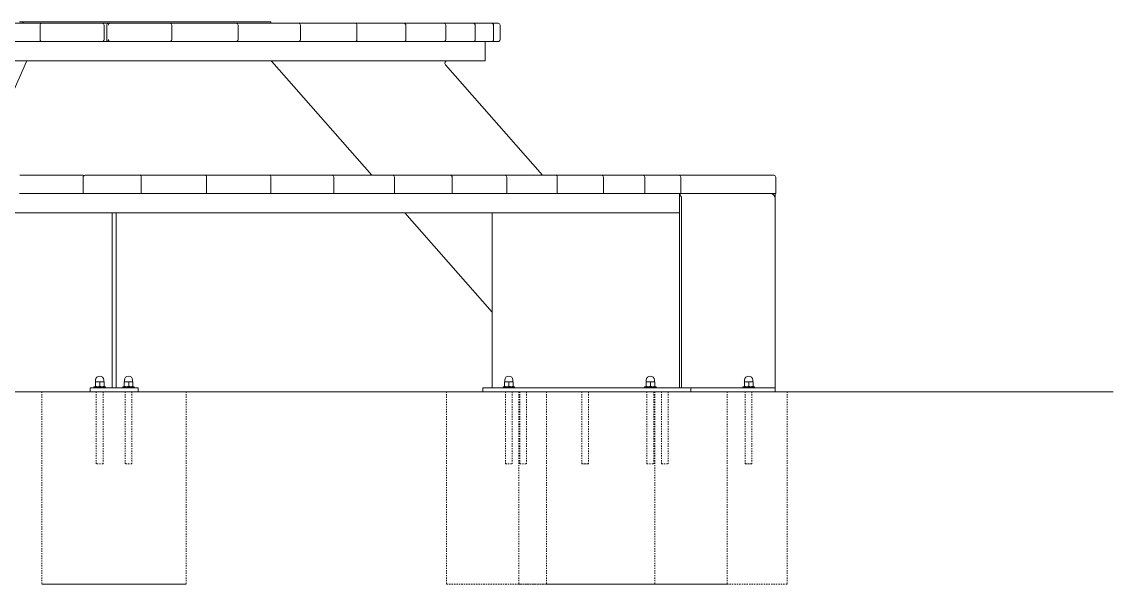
# Model space of a CAD drawing. Header units: inches. Extents: x -4 to 371, y -18 to 250.
# Drawn here: x 58.6 to 148, y 203.8 to 249.8 of the extents above; entities that cross this region are included whole.
import ezdxf

# ---------------------------------------------------------------- set-up
doc = ezdxf.new("R2010")
doc.units = ezdxf.units.IN
doc.linetypes.add('HIDDEN', pattern=[1.905, 1.27, -0.635])
doc.layers.add('ZANO_R', color=7, linetype='Continuous', lineweight=0)
doc.layers.add('ZANO_R_przerywana', color=250, linetype='HIDDEN', lineweight=0)

msp = doc.modelspace()

# ---------------------------------------------------------------- linework, layer by layer
at = {"layer": 'ZANO_R', "color": 7}
for p, q in [((54.85088, 249.66246), (59.57622, 249.66246)), ((58.45943, 249.78057), (58.84747, 249.78057)), ((58.84747, 249.78057), (79.03067, 249.78057)), ((59.57622, 249.66246), (60.28803, 249.66246)), ((60.13056, 249.50498), (60.13056, 248.32392)), ((60.28803, 249.66246), (65.15954, 249.66246)), ((65.15954, 249.66246), (65.2142, 249.66246)), ((65.2142, 249.66246), (65.74738, 249.66246)), ((65.37168, 248.32392), (65.37168, 249.50498)), ((65.5899, 249.50498), (65.5899, 248.32392)), ((65.74738, 249.66246), (65.88206, 249.66246)), ((65.88206, 249.66246), (70.75171, 249.66246)), ((70.75171, 249.66246), (71.46297, 249.66246)), ((70.90918, 248.32392), (70.90918, 249.50498)), ((71.46297, 249.66246), (76.18281, 249.66246)), ((76.18281, 249.66246), (76.86121, 249.66246)), ((76.34028, 248.32392), (76.34028, 249.50498)), ((76.86121, 249.66246), (81.28782, 249.66246)), ((81.28782, 249.66246), (81.91275, 249.66246)), ((81.44529, 248.32392), (81.44529, 249.50498)), ((81.91275, 249.66246), (85.91163, 249.66246)), ((85.91163, 249.66246), (86.46409, 249.66246)), ((86.0691, 248.32392), (86.0691, 249.50498)), ((86.46409, 249.66246), (89.91374, 249.66246)), ((89.91374, 249.66246), (90.37696, 249.66246)), ((90.07122, 248.32392), (90.07122, 249.50498)), ((90.37696, 249.66246), (93.17256, 249.66246)), ((93.17256, 249.66246), (93.53245, 249.66246)), ((93.33003, 248.32392), (93.33003, 249.50498)), ((93.53245, 249.66246), (95.58906, 249.66246)), ((95.58906, 249.66246), (95.8347, 249.66246)), ((95.74654, 248.32392), (95.74654, 249.50498)), ((95.8347, 249.66246), (97.08983, 249.66246)), ((97.08983, 249.66246), (97.21374, 249.66246)), ((97.21374, 249.66246), (97.62926, 249.66246)), ((97.2473, 248.32392), (97.2473, 249.50498)), ((97.78673, 248.32392), (97.78673, 249.50498)), ((59.57622, 248.16644), (54.85088, 248.16644)), ((59.76665, 248.16644), (59.57622, 248.16644)), ((60.28803, 248.16644), (59.76665, 248.16644)), ((65.15954, 248.16644), (60.28803, 248.16644)), ((65.16275, 248.16644), (65.15954, 248.16644)), ((65.87415, 248.16644), (65.16275, 248.16644)), ((65.88206, 248.16644), (65.87415, 248.16644)), ((70.75171, 248.16644), (65.88206, 248.16644)), ((71.26792, 248.16644), (70.75171, 248.16644)), ((71.46297, 248.16644), (71.26792, 248.16644)), ((76.18281, 248.16644), (71.46297, 248.16644)), ((76.48494, 248.16644), (76.18281, 248.16644)), ((76.86121, 248.16644), (76.48494, 248.16644)), ((81.28782, 248.16644), (76.86121, 248.16644)), ((81.36669, 248.16644), (81.28782, 248.16644)), ((81.91275, 248.16644), (81.36669, 248.16644)), ((85.91163, 248.16644), (81.91275, 248.16644)), ((86.46409, 248.16644), (85.91163, 248.16644)), ((89.91374, 248.16644), (86.46409, 248.16644)), ((90.37696, 248.16644), (89.91374, 248.16644)), ((93.17256, 248.16644), (90.37696, 248.16644)), ((93.53245, 248.16644), (93.17256, 248.16644)), ((95.58906, 248.16644), (93.53245, 248.16644)), ((95.8347, 248.16644), (95.58906, 248.16644)), ((97.08983, 248.16644), (95.8347, 248.16644)), ((96.55209, 246.59169), (96.55209, 248.16644)), ((97.21374, 248.16644), (97.08983, 248.16644)), ((97.62926, 248.16644), (97.21374, 248.16644)), ((96.55209, 246.59169), (49.87955, 246.59169)), ((54.91452, 237.22189), (59.01489, 246.53596)), ((87.28729, 237.22189), (79.10632, 246.53596)), ((93.31448, 246.26494), (101.25739, 237.22189)), ((58.46754, 237.22189), (62.89666, 237.22189)), ((62.89666, 237.22189), (63.66552, 237.22189)), ((63.65757, 237.06441), (63.65757, 235.72587)), ((63.81505, 237.22189), (68.26098, 237.22189)), ((68.26098, 237.22189), (69.18437, 237.22189)), ((68.41846, 235.72587), (68.41846, 237.06441)), ((69.18437, 237.22189), (73.60316, 237.22189)), ((73.60316, 237.22189), (74.52256, 237.22189)), ((73.76064, 235.72587), (73.76064, 237.06441)), ((74.52256, 237.22189), (78.8705, 237.22189)), ((78.8705, 237.22189), (79.77675, 237.22189)), ((79.02798, 235.72587), (79.02798, 237.06441)), ((79.77675, 237.22189), (84.01086, 237.22189)), ((84.01086, 237.22189), (84.89475, 237.22189)), ((84.16833, 235.72587), (84.16833, 237.06441)), ((84.89475, 237.22189), (88.97315, 237.22189)), ((88.97315, 237.22189), (89.82554, 237.22189)), ((89.13062, 235.72587), (89.13062, 237.06441)), ((89.82554, 237.22189), (93.7079, 237.22189)), ((93.7079, 237.22189), (94.51979, 237.22189)), ((93.86537, 235.72587), (93.86537, 237.06441)), ((94.51979, 237.22189), (98.16771, 237.22189)), ((98.16771, 237.22189), (98.93037, 237.22189)), ((98.32519, 235.72587), (98.32519, 237.06441)), ((98.93037, 237.22189), (102.30779, 237.22189)), ((102.30779, 237.22189), (103.01285, 237.22189)), ((102.46526, 235.72587), (102.46526, 237.06441)), ((103.01285, 237.22189), (106.08636, 237.22189)), ((106.08636, 237.22189), (106.72598, 237.22189)), ((106.24384, 235.72587), (106.24384, 237.06441)), ((106.72598, 237.22189), (109.4652, 237.22189)), ((109.4652, 237.22189), (110.03212, 237.22189)), ((109.62267, 235.72587), (109.62267, 237.06441)), ((110.03212, 237.22189), (112.40994, 237.22189)), ((112.40994, 237.22189), (120.18542, 237.22189)), ((112.56742, 235.72587), (112.56742, 237.06441)), ((120.3429, 237.06441), (120.34278, 237.06441)), ((120.3429, 235.72587), (120.3429, 237.06441)), ((58.45374, 235.72587), (62.88286, 235.72587)), ((62.98862, 235.72587), (62.88286, 235.72587)), ((63.6883, 235.72587), (62.98862, 235.72587)), ((63.81689, 235.72587), (63.6883, 235.72587)), ((63.81689, 235.72587), (68.26283, 235.72587)), ((68.36477, 235.72587), (68.26283, 235.72587)), ((69.06727, 235.72587), (68.36477, 235.72587)), ((69.20185, 235.72587), (69.06727, 235.72587)), ((69.20185, 235.72587), (73.62064, 235.72587)), ((73.71794, 235.72587), (73.62064, 235.72587)), ((74.41634, 235.72587), (73.71794, 235.72587)), ((74.55549, 235.72587), (74.41634, 235.72587)), ((74.55549, 235.72587), (78.90343, 235.72587)), ((78.99531, 235.72587), (78.90343, 235.72587)), ((79.68261, 235.72587), (78.99531, 235.72587)), ((79.82481, 235.72587), (79.68261, 235.72587)), ((79.82481, 235.72587), (84.05892, 235.72587)), ((84.14458, 235.72587), (84.05892, 235.72587)), ((84.81378, 235.72587), (84.14458, 235.72587)), ((84.95747, 235.72587), (84.81378, 235.72587)), ((84.95747, 235.72587), (89.03587, 235.72587)), ((89.11455, 235.72587), (89.03587, 235.72587)), ((89.75874, 235.72587), (89.11455, 235.72587)), ((89.90229, 235.72587), (89.75874, 235.72587)), ((89.90229, 235.72587), (93.78465, 235.72587)), ((93.85562, 235.72587), (93.78465, 235.72587)), ((94.46803, 235.72587), (93.85562, 235.72587)), ((94.60982, 235.72587), (94.46803, 235.72587)), ((94.60982, 235.72587), (98.25774, 235.72587)), ((98.32026, 235.72587), (98.25774, 235.72587)), ((98.89438, 235.72587), (98.32519, 235.72587)), ((99.03279, 235.72587), (98.89438, 235.72587)), ((99.03279, 235.72587), (102.4102, 235.72587)), ((102.46357, 235.72587), (102.4102, 235.72587)), ((102.99321, 235.72587), (102.46526, 235.72587)), ((103.12664, 235.72587), (102.99321, 235.72587)), ((103.12664, 235.72587), (106.20016, 235.72587)), ((106.2437, 235.72587), (106.20016, 235.72587)), ((106.72306, 235.72587), (106.24384, 235.72587)), ((106.85002, 235.72587), (106.72306, 235.72587)), ((106.85002, 235.72587), (109.58924, 235.72587)), ((109.62267, 235.72587), (109.58924, 235.72587)), ((110.04611, 235.72587), (109.62267, 235.72587)), ((110.16518, 235.72587), (110.04611, 235.72587)), ((110.16518, 235.72587), (112.54301, 235.72587)), ((112.46752, 235.72587), (112.46752, 234.15112)), ((112.46792, 235.33218), (112.46752, 235.35131)), ((112.46792, 219.82084), (112.46792, 235.33218)), ((112.56742, 235.72587), (112.54301, 235.72587)), ((112.56742, 235.72587), (119.89372, 235.72587)), ((112.62578, 219.82084), (112.62578, 235.33218)), ((119.89372, 235.72587), (120.18474, 235.72587)), ((120.12994, 235.72587), (120.12994, 235.64713)), ((120.3429, 235.72587), (120.18474, 235.72587)), ((120.28741, 235.72587), (120.28741, 235.33218)), ((120.28741, 235.33218), (120.28741, 219.82084)), ((120.28788, 234.15112), (120.28788, 235.72587)), ((112.46752, 234.15112), (38.37456, 234.15112)), ((66.03708, 234.15112), (66.03708, 219.82084)), ((66.35204, 234.15112), (66.35204, 219.82084)), ((97.1378, 226.00704), (89.98448, 234.15112)), ((97.1378, 234.15112), (97.1378, 219.82084)), ((120.28788, 234.15112), (120.28741, 234.15112)), ((64.22611, 219.50589), (64.22611, 219.82084)), ((64.22611, 219.82084), (64.6198, 219.82084)), ((64.54107, 219.91926), (64.54107, 219.82084)), ((65.48592, 219.91926), (64.54107, 219.91926)), ((64.6198, 219.82084), (67.76931, 219.82084)), ((64.65917, 220.31295), (64.65904, 220.31288)), ((64.6593, 220.31295), (64.65904, 220.31179)), ((64.65904, 219.91934), (64.65917, 219.91926)), ((64.6593, 220.31295), (64.84476, 220.31295)), ((64.66488, 220.28131), (64.66488, 219.95091)), ((64.67886, 220.45074), (64.67886, 220.32279)), ((64.84476, 220.31295), (65.19894, 220.31295)), ((65.02464, 220.28131), (65.02464, 219.95091)), ((65.36768, 220.31295), (65.19894, 220.31295)), ((65.34813, 220.32279), (65.34813, 220.45074)), ((65.36794, 220.31288), (65.36781, 220.31295)), ((65.36781, 219.91926), (65.36794, 219.91934)), ((65.37325, 220.28131), (65.37325, 219.95091)), ((65.48592, 219.82084), (65.48592, 219.91926)), ((66.35204, 219.82084), (66.03708, 219.82084)), ((66.9032, 219.91926), (66.9032, 219.82084)), ((67.84805, 219.91926), (66.9032, 219.91926)), ((67.02131, 220.31295), (67.02117, 220.31288)), ((67.02117, 219.91934), (67.02131, 219.91926)), ((67.02144, 220.31295), (67.02118, 220.31179)), ((67.02144, 220.31295), (67.20689, 220.31295)), ((67.02701, 220.28131), (67.02701, 219.95091)), ((67.04099, 220.45074), (67.04099, 220.32279)), ((67.20689, 220.31295), (67.56108, 220.31295)), ((67.38677, 220.28131), (67.38677, 219.95091)), ((67.72981, 220.31295), (67.56108, 220.31295)), ((67.71026, 220.32279), (67.71026, 220.45074)), ((67.73008, 220.31288), (67.72995, 220.31295)), ((67.72995, 219.91926), (67.73008, 219.91934)), ((67.73539, 220.28131), (67.73539, 219.95091)), ((67.76931, 219.82084), (68.163, 219.82084)), ((67.84805, 219.82084), (67.84805, 219.91926)), ((68.163, 219.82084), (68.163, 219.50589)), ((96.37443, 219.82084), (96.37443, 219.50589)), ((96.37443, 219.82084), (96.57079, 219.82084)), ((96.57079, 219.82084), (111.21958, 219.82084)), ((98.02602, 219.91926), (98.02602, 219.82084)), ((98.97087, 219.91926), (98.02602, 219.91926)), ((98.14413, 220.31295), (98.144, 220.31288)), ((98.14426, 220.31295), (98.144, 220.31179)), ((98.144, 219.91934), (98.14413, 219.91926)), ((98.14426, 220.31295), (98.32971, 220.31295)), ((98.14983, 220.28131), (98.14983, 219.95091)), ((98.16381, 220.45074), (98.16381, 220.32279)), ((98.32971, 220.31295), (98.6839, 220.31295)), ((98.50959, 220.28131), (98.50959, 219.95091)), ((98.85264, 220.31295), (98.6839, 220.31295)), ((98.83308, 220.32279), (98.83308, 220.45074)), ((98.8529, 220.31288), (98.85277, 220.31295)), ((98.85277, 219.91926), (98.8529, 219.91934)), ((98.85821, 220.28131), (98.85821, 219.95091)), ((98.97087, 219.82084), (98.97087, 219.91926)), ((109.60878, 219.91926), (109.60878, 219.82084)), ((110.55363, 219.91926), (109.60878, 219.91926)), ((109.72689, 220.31295), (109.72676, 220.31288)), ((109.72702, 220.31295), (109.72676, 220.31179)), ((109.72676, 219.91934), (109.72689, 219.91926)), ((109.72702, 220.31295), (109.91247, 220.31295)), ((109.73259, 220.28131), (109.73259, 219.95091)), ((109.74657, 220.45074), (109.74657, 220.32279)), ((109.91247, 220.31295), (110.26666, 220.31295)), ((110.09235, 220.28131), (110.09235, 219.95091)), ((110.4354, 220.31295), (110.26666, 220.31295)), ((110.41584, 220.32279), (110.41584, 220.45074)), ((110.43566, 220.31288), (110.43553, 220.31295)), ((110.43553, 219.91926), (110.43566, 219.91934)), ((110.44097, 220.28131), (110.44097, 219.95091)), ((110.55363, 219.82084), (110.55363, 219.91926)), ((111.21958, 219.82084), (111.75757, 219.82084)), ((111.75757, 219.82084), (113.33613, 219.82084)), ((112.46792, 219.82084), (112.62578, 219.82084)), ((113.33613, 219.82084), (113.38915, 219.82084)), ((113.38915, 219.50589), (113.38915, 219.82084)), ((119.89372, 219.82084), (113.38915, 219.82084)), ((117.6497, 219.91926), (117.6497, 219.82084)), ((118.59455, 219.91926), (117.6497, 219.91926)), ((117.7678, 220.31295), (117.76767, 220.31288)), ((117.76767, 219.91934), (117.7678, 219.91926)), ((117.76794, 220.31295), (117.76768, 220.31179)), ((117.76794, 220.31295), (117.95339, 220.31295)), ((117.77351, 220.28131), (117.77351, 219.95091)), ((117.78749, 220.45074), (117.78749, 220.32279)), ((117.95339, 220.31295), (118.30758, 220.31295)), ((118.13327, 220.28131), (118.13327, 219.95091)), ((118.47631, 220.31295), (118.30758, 220.31295)), ((118.45676, 220.32279), (118.45676, 220.45074)), ((118.47658, 220.31288), (118.47644, 220.31295)), ((118.47644, 219.91926), (118.47658, 219.91934)), ((118.48189, 220.28131), (118.48189, 219.95091)), ((118.59455, 219.82084), (118.59455, 219.91926)), ((119.89372, 219.82084), (120.28741, 219.82084)), ((120.28741, 219.82084), (120.28741, 219.50589)), ((60.28923, 219.50589), (72.09989, 219.50589)), ((72.09989, 219.50589), (60.28923, 219.50589)), ((65.28907, 219.50589), (64.73791, 219.50589)), ((65.28907, 219.50589), (64.73791, 219.50589)), ((67.65121, 219.50589), (67.10004, 219.50589)), ((67.65121, 219.50589), (67.10004, 219.50589)), ((93.40525, 219.50589), (110.43872, 219.50589)), ((99.32486, 219.50589), (93.40525, 219.50589)), ((98.22366, 219.50589), (98.77323, 219.50589)), ((116.35833, 219.50589), (99.32486, 219.50589)), ((99.40759, 219.50589), (99.95715, 219.50589)), ((101.58719, 219.50589), (116.35833, 219.50589)), ((121.27164, 219.50589), (101.58719, 219.50589)), ((105.01228, 219.50589), (104.46112, 219.50589)), ((105.01228, 219.50589), (104.46112, 219.50589)), ((109.80642, 219.50589), (110.35599, 219.50589)), ((110.43872, 219.50589), (116.35833, 219.50589)), ((110.99035, 219.50589), (111.53991, 219.50589)), ((116.35833, 219.50589), (121.27164, 219.50589)), ((118.39771, 219.50589), (117.84654, 219.50589)), ((118.39771, 219.50589), (117.84654, 219.50589))]:
    msp.add_line(p, q, dxfattribs=at)
at = {"layer": 'ZANO_R'}
msp.add_line((0.56974, 219.50589), (147.95859, 219.50589), dxfattribs=at)
at = {"layer": 'ZANO_R', "color": 7, "flags": 128}
for points in [[(64.66488, 220.28131), (64.66074, 220.31071), (64.6593, 220.31295)], [(64.6593, 219.91926), (64.66074, 219.92151), (64.66488, 219.95091)], [(64.66488, 220.28131), (64.753, 220.30427), (64.84476, 220.31295)], [(65.02464, 219.95091), (64.93651, 219.92795), (64.84476, 219.91926)], [(65.02464, 220.28131), (65.11004, 220.30427), (65.19894, 220.31295)], [(65.37325, 219.95091), (65.28785, 219.92795), (65.19894, 219.91926)], [(65.37325, 220.28131), (65.36912, 220.31071), (65.36768, 220.31295)], [(65.36794, 219.91968), (65.36912, 219.92151), (65.37325, 219.95091)], [(67.02701, 220.28131), (67.02287, 220.31071), (67.02144, 220.31295)], [(67.02144, 219.91926), (67.02287, 219.92151), (67.02701, 219.95091)], [(67.02701, 220.28131), (67.11514, 220.30427), (67.20689, 220.31295)], [(67.38677, 219.95091), (67.29864, 219.92795), (67.20689, 219.91926)], [(67.38677, 220.28131), (67.47217, 220.30427), (67.56108, 220.31295)], [(67.73539, 219.95091), (67.64999, 219.92795), (67.56108, 219.91926)], [(67.73539, 220.28131), (67.73125, 220.31071), (67.72981, 220.31295)], [(67.73008, 219.91968), (67.73125, 219.92151), (67.73539, 219.95091)], [(98.14983, 220.28131), (98.14569, 220.31071), (98.14426, 220.31295)], [(98.14426, 219.91926), (98.14569, 219.92151), (98.14983, 219.95091)], [(98.14983, 220.28131), (98.23796, 220.30427), (98.32971, 220.31295)], [(98.50959, 219.95091), (98.42146, 219.92795), (98.32971, 219.91926)], [(98.50959, 220.28131), (98.59499, 220.30427), (98.6839, 220.31295)], [(98.85821, 219.95091), (98.77281, 219.92795), (98.6839, 219.91926)], [(98.85821, 220.28131), (98.85407, 220.31071), (98.85264, 220.31295)], [(98.8529, 219.91968), (98.85407, 219.92151), (98.85821, 219.95091)], [(109.73259, 220.28131), (109.72845, 220.31071), (109.72702, 220.31295)], [(109.72702, 219.91926), (109.72845, 219.92151), (109.73259, 219.95091)], [(109.73259, 220.28131), (109.82072, 220.30427), (109.91247, 220.31295)], [(110.09235, 219.95091), (110.00422, 219.92795), (109.91247, 219.91926)], [(110.09235, 220.28131), (110.17775, 220.30427), (110.26666, 220.31295)], [(110.44097, 219.95091), (110.35557, 219.92795), (110.26666, 219.91926)], [(110.44097, 220.28131), (110.43683, 220.31071), (110.4354, 220.31295)], [(110.43566, 219.91968), (110.43683, 219.92151), (110.44097, 219.95091)], [(117.77351, 220.28131), (117.76937, 220.31071), (117.76794, 220.31295)], [(117.76794, 219.91926), (117.76937, 219.92151), (117.77351, 219.95091)], [(117.77351, 220.28131), (117.86164, 220.30427), (117.95339, 220.31295)], [(118.13327, 219.95091), (118.04514, 219.92795), (117.95339, 219.91926)], [(118.13327, 220.28131), (118.21867, 220.30427), (118.30758, 220.31295)], [(118.48189, 219.95091), (118.39649, 219.92795), (118.30758, 219.91926)], [(118.48189, 220.28131), (118.47775, 220.31071), (118.47631, 220.31295)], [(118.47658, 219.91968), (118.47775, 219.92151), (118.48189, 219.95091)]]:
    msp.add_lwpolyline(points, dxfattribs=at)
at = {"layer": 'ZANO_R', "color": 7}
for centre, radius, start, end in [((58.85155, 249.60333), 0.17728, 91.3185878, 160.5168421), ((60.28803, 249.50498), 0.15748, 90, 180), ((65.2142, 249.50498), 0.15748, 0.0004499, 89.9991232), ((65.74738, 249.50499), 0.15747, 90.0007099, 180.0009977), ((65.88206, 249.50498), 0.15748, 90.0015593, 180.0001483), ((70.75171, 249.50498), 0.15748, 0, 90), ((76.18281, 249.50498), 0.15748, 0, 90), ((75.63239, 249.67251), 3.4, 359.8306714, 1.821271), ((81.28782, 249.50498), 0.15748, 0, 90), ((85.91163, 249.50498), 0.15748, 0, 90), ((89.91374, 249.50498), 0.15748, 0, 90), ((93.17256, 249.50498), 0.15748, 0, 90), ((95.58906, 249.50498), 0.15748, 0, 90), ((97.08983, 249.50498), 0.15748, 0, 90), ((97.62926, 249.50498), 0.15748, 0, 90), ((60.28803, 248.32392), 0.15748, 180, 270), ((65.2142, 248.32392), 0.15748, 270.0008768, 359.9995501), ((65.74738, 248.32391), 0.15747, 179.9990023, 269.9992901), ((65.88206, 248.32392), 0.15748, 179.9998517, 269.9984407), ((70.75171, 248.32392), 0.15748, 270, 0), ((76.18281, 248.32392), 0.15748, 270, 0), ((81.28782, 248.32392), 0.15748, 270, 0), ((85.91163, 248.32392), 0.15748, 270, 0), ((89.91374, 248.32392), 0.15748, 270, 0), ((93.17256, 248.32392), 0.15748, 270, 0), ((95.58906, 248.32392), 0.15748, 270, 0), ((97.08983, 248.32392), 0.15748, 270, 0), ((97.62926, 248.32392), 0.15748, 270, 0), ((58.76036, 246.64533), 0.27703, 336.7460289, 348.8343495), ((79.25421, 246.66586), 0.19684, 202.1365211, 221.2943001), ((93.46237, 246.39484), 0.19684, 90, 221.2943002), ((63.81509, 237.06445), 0.15744, 90.014903, 180.0144263), ((63.66552, 237.06441), 0.15748, 61.6481585, 90), ((68.26098, 237.06441), 0.15748, 0, 90), ((73.60316, 237.06441), 0.15748, 0, 90), ((78.8705, 237.06441), 0.15748, 0, 90), ((84.01086, 237.06441), 0.15748, 0, 90), ((88.97315, 237.06441), 0.15748, 0, 90), ((93.7079, 237.06441), 0.15748, 0, 90), ((98.16771, 237.06441), 0.15748, 0, 90), ((102.30779, 237.06441), 0.15748, 0, 90), ((106.08636, 237.06441), 0.15748, 0, 90), ((109.4652, 237.06441), 0.15748, 0, 90), ((112.40994, 237.06441), 0.15748, 0, 90), ((120.18542, 237.06441), 0.15748, 0, 90), ((112.21934, 235.34264), 0.40658, 358.5260147, 52.3797135), ((119.89372, 235.33218), 0.39369, 0, 90), ((65.01349, 220.45074), 0.33464, 0, 180), ((67.37563, 220.45074), 0.33464, 0, 180), ((98.49845, 220.45074), 0.33464, 0, 180), ((110.08121, 220.45074), 0.33464, 0, 180), ((118.12212, 220.45074), 0.33464, 0, 180), ((64.84932, 220.47225), 0.55301, 250.5167316, 269.5269235), ((64.66901, 220.32279), 0.00984, 270, 0), ((64.84019, 219.75996), 0.55301, 70.5167257, 89.527057), ((65.20346, 220.43997), 0.52072, 249.9155606, 269.5035955), ((65.19443, 219.79225), 0.52072, 69.9155542, 89.5037375), ((65.35797, 220.32279), 0.00984, 180, 270), ((67.21146, 220.47225), 0.55301, 250.5167316, 269.5269235), ((67.03115, 220.32279), 0.00984, 270, 0), ((67.20232, 219.75996), 0.55301, 70.5167257, 89.527057), ((67.56559, 220.43996), 0.52072, 249.9154899, 269.5036661), ((67.55657, 219.79225), 0.52072, 69.9155542, 89.5037375), ((67.7201, 220.32279), 0.00984, 180, 270), ((98.33428, 220.47226), 0.55302, 250.5168702, 269.5269124), ((98.15397, 220.32279), 0.00984, 270, 0), ((98.32515, 219.75996), 0.55301, 70.5167316, 89.5269235), ((98.68841, 220.43997), 0.52072, 249.9155542, 269.5037375), ((98.67939, 219.79225), 0.52072, 69.9155606, 89.5035955), ((98.84293, 220.32279), 0.00984, 180, 270), ((109.91704, 220.47226), 0.55302, 250.5169367, 269.5268459), ((109.73673, 220.32279), 0.00984, 270, 0), ((109.9079, 219.75995), 0.55302, 70.5169367, 89.5268459), ((110.27117, 220.43996), 0.52072, 249.9154069, 269.5037491), ((110.26215, 219.79226), 0.52072, 69.9154069, 89.5037491), ((110.42569, 220.32279), 0.00984, 180, 270), ((117.95795, 220.47224), 0.553, 250.5165146, 269.5272681), ((117.77765, 220.32279), 0.00984, 270, 0), ((117.94882, 219.75998), 0.553, 70.5165265, 89.5270011), ((118.31209, 220.43998), 0.52073, 249.9157014, 269.5037258), ((118.30306, 219.79224), 0.52073, 69.9157142, 89.5034418), ((118.4666, 220.32279), 0.00984, 180, 270)]:
    msp.add_arc(centre, radius, start, end, dxfattribs=at)
at = {"layer": 'ZANO_R_przerywana', "color": 7, "ltscale": 0.05}
for p, q in [((60.28923, 219.50589), (60.28923, 203.75833)), ((60.28923, 219.50589), (60.28923, 203.75833)), ((64.73791, 219.50589), (64.73791, 213.60056)), ((65.28907, 213.60056), (65.28907, 219.50589)), ((67.10004, 219.50589), (67.10004, 213.60056)), ((67.65121, 213.60056), (67.65121, 219.50589)), ((72.09989, 219.50589), (72.09989, 203.75833)), ((72.09989, 219.50589), (72.09989, 203.75833)), ((93.40525, 219.50589), (93.40525, 203.75833)), ((98.22286, 219.50589), (98.22286, 213.60056)), ((98.77403, 213.60056), (98.77403, 219.50589)), ((99.32486, 219.50589), (99.32486, 203.75833)), ((99.40679, 219.50589), (99.40679, 213.60056)), ((99.95795, 213.60056), (99.95795, 219.50589)), ((101.58719, 219.50589), (101.58719, 203.75833)), ((104.46112, 219.50589), (104.46112, 213.60056)), ((105.01228, 213.60056), (105.01228, 219.50589)), ((109.80562, 219.50589), (109.80562, 213.60056)), ((110.35679, 213.60056), (110.35679, 219.50589)), ((110.43872, 219.50589), (110.43872, 203.75833)), ((110.98955, 219.50589), (110.98955, 213.60056)), ((111.54071, 213.60056), (111.54071, 219.50589)), ((116.35833, 219.50589), (116.35833, 203.75833)), ((117.84654, 219.50589), (117.84654, 213.60056)), ((118.39771, 213.60056), (118.39771, 219.50589)), ((121.27164, 219.50589), (121.27164, 203.75833)), ((121.27164, 219.50589), (121.27164, 203.75833)), ((65.28907, 213.60056), (64.73791, 213.60056)), ((65.28907, 213.60056), (64.73791, 213.60056)), ((67.65121, 213.60056), (67.10004, 213.60056)), ((67.65121, 213.60056), (67.10004, 213.60056)), ((98.22286, 213.60056), (98.77403, 213.60056)), ((99.40679, 213.60056), (99.95795, 213.60056)), ((104.46112, 213.60056), (105.01228, 213.60056)), ((105.01228, 213.60056), (104.46112, 213.60056)), ((109.80562, 213.60056), (110.35679, 213.60056)), ((110.98955, 213.60056), (111.54071, 213.60056)), ((117.84654, 213.60056), (118.39771, 213.60056)), ((118.39771, 213.60056), (117.84654, 213.60056)), ((60.28923, 203.75833), (72.09989, 203.75833)), ((72.09989, 203.75833), (60.28923, 203.75833)), ((93.40525, 203.75833), (110.43872, 203.75833)), ((99.32486, 203.75833), (93.40525, 203.75833)), ((116.35833, 203.75833), (99.32486, 203.75833)), ((101.58719, 203.75833), (116.35833, 203.75833)), ((121.27164, 203.75833), (101.58719, 203.75833)), ((110.43872, 203.75833), (116.35833, 203.75833)), ((116.35833, 203.75833), (121.27164, 203.75833))]:
    msp.add_line(p, q, dxfattribs=at)

doc.saveas('drawing.dxf')
